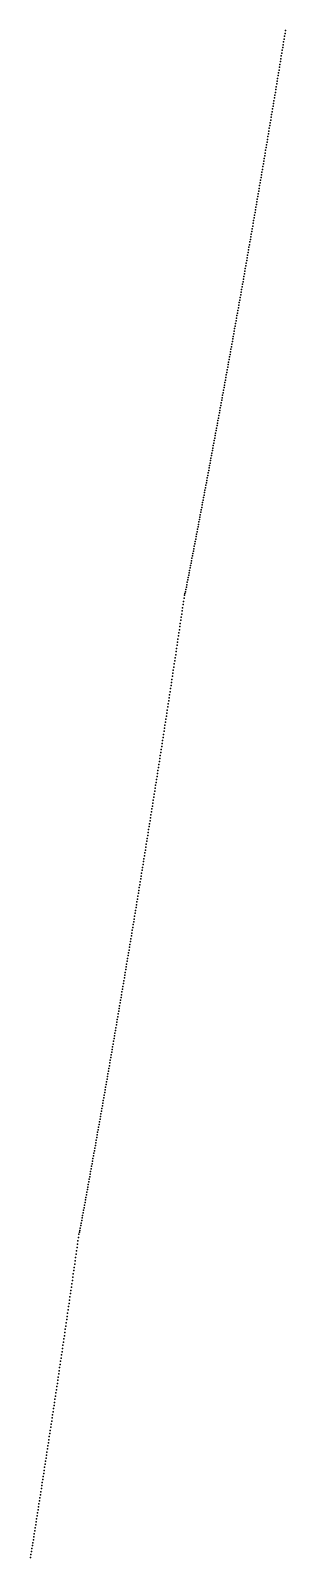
# Model space of a CAD drawing. Header units: metres. Extents: x 0 to 360, y 46 to 216.
# Drawn here: x 12.08 to 18.34, y 121.82 to 159.35 of the extents above; entities that cross this region are included whole.
import ezdxf

# ---------------------------------------------------------------- set-up
doc = ezdxf.new("R2010")
doc.units = ezdxf.units.M

msp = doc.modelspace()

# ---------------------------------------------------------------- linework, layer by layer
for p in [(18.31, 159.139), (18.321, 159.208), (18.333, 159.278), (18.344, 159.347), (18.253, 158.792), (18.265, 158.861), (18.276, 158.93), (18.287, 159), (18.299, 159.069), (18.185, 158.377), (18.197, 158.446), (18.208, 158.515), (18.219, 158.584), (18.231, 158.653), (18.242, 158.723), (18.129, 158.034), (18.14, 158.102), (18.151, 158.171), (18.163, 158.24), (18.174, 158.309), (18.072, 157.692), (18.083, 157.76), (18.095, 157.828), (18.106, 157.897), (18.117, 157.965), (18.004, 157.283), (18.015, 157.351), (18.026, 157.419), (18.038, 157.487), (18.049, 157.555), (18.061, 157.623), (17.936, 156.876), (17.947, 156.944), (17.958, 157.011), (17.97, 157.079), (17.981, 157.147), (17.992, 157.215), (17.879, 156.539), (17.89, 156.606), (17.902, 156.673), (17.913, 156.741), (17.924, 156.808), (17.811, 156.135), (17.822, 156.203), (17.834, 156.27), (17.845, 156.337), (17.856, 156.404), (17.868, 156.471), (17.754, 155.801), (17.765, 155.868), (17.777, 155.935), (17.788, 156.002), (17.8, 156.069), (17.686, 155.402), (17.697, 155.468), (17.709, 155.535), (17.72, 155.601), (17.731, 155.668), (17.743, 155.734), (17.618, 155.004), (17.629, 155.07), (17.641, 155.137), (17.652, 155.203), (17.663, 155.269), (17.675, 155.335), (17.561, 154.675), (17.572, 154.74), (17.584, 154.806), (17.595, 154.872), (17.606, 154.938), (17.493, 154.281), (17.504, 154.346), (17.516, 154.412), (17.527, 154.477), (17.538, 154.543), (17.55, 154.609), (17.425, 153.889), (17.436, 153.954), (17.447, 154.019), (17.459, 154.084), (17.47, 154.15), (17.481, 154.215), (17.356, 153.499), (17.368, 153.563), (17.379, 153.628), (17.391, 153.693), (17.402, 153.758), (17.413, 153.824), (17.3, 153.175), (17.311, 153.24), (17.322, 153.304), (17.334, 153.369), (17.345, 153.434), (17.231, 152.788), (17.243, 152.853), (17.254, 152.917), (17.265, 152.982), (17.277, 153.046), (17.288, 153.11), (17.163, 152.404), (17.174, 152.468), (17.186, 152.532), (17.197, 152.596), (17.208, 152.66), (17.22, 152.724), (17.095, 152.021), (17.106, 152.085), (17.117, 152.148), (17.129, 152.212), (17.14, 152.276), (17.152, 152.34), (17.026, 151.64), (17.038, 151.703), (17.049, 151.767), (17.061, 151.83), (17.072, 151.894), (17.083, 151.957), (16.958, 151.261), (16.969, 151.324), (16.981, 151.387), (16.992, 151.45), (17.004, 151.513), (17.015, 151.577), (16.89, 150.883), (16.901, 150.946), (16.912, 151.009), (16.924, 151.072), (16.935, 151.135), (16.947, 151.198), (16.821, 150.508), (16.833, 150.57), (16.844, 150.633), (16.855, 150.695), (16.867, 150.758), (16.878, 150.821), (16.753, 150.134), (16.764, 150.196), (16.776, 150.259), (16.787, 150.321), (16.798, 150.383), (16.81, 150.446), (16.684, 149.762), (16.696, 149.824), (16.707, 149.886), (16.719, 149.948), (16.73, 150.01), (16.741, 150.072), (16.616, 149.392), (16.627, 149.454), (16.639, 149.515), (16.65, 149.577), (16.662, 149.639), (16.673, 149.7), (16.548, 149.024), (16.559, 149.085), (16.57, 149.146), (16.582, 149.208), (16.593, 149.269), (16.605, 149.331), (16.479, 148.657), (16.491, 148.718), (16.502, 148.779), (16.513, 148.84), (16.525, 148.901), (16.536, 148.962), (16.411, 148.292), (16.422, 148.353), (16.433, 148.414), (16.445, 148.474), (16.456, 148.535), (16.468, 148.596), (16.331, 147.869), (16.342, 147.929), (16.354, 147.989), (16.365, 148.05), (16.376, 148.11), (16.388, 148.171), (16.399, 148.231), (16.262, 147.507), (16.274, 147.567), (16.285, 147.628), (16.296, 147.688), (16.308, 147.748), (16.319, 147.808), (16.194, 147.148), (16.205, 147.208), (16.216, 147.268), (16.228, 147.327), (16.239, 147.387), (16.251, 147.447), (16.125, 146.79), (16.137, 146.85), (16.148, 146.909), (16.159, 146.969), (16.171, 147.028), (16.182, 147.088), (16.045, 146.375), (16.057, 146.434), (16.068, 146.493), (16.079, 146.552), (16.091, 146.612), (16.102, 146.671), (16.114, 146.731), (15.976, 146.021), (15.988, 146.079), (15.999, 146.138), (16.011, 146.197), (16.022, 146.256), (16.034, 146.316), (15.908, 145.668), (15.919, 145.727), (15.931, 145.785), (15.942, 145.844), (15.954, 145.903), (15.965, 145.962), (15.839, 145.316), (15.851, 145.394), (15.862, 145.471), (15.874, 145.507), (15.885, 145.551), (15.896, 145.609), (15.782, 144.929), (15.793, 145.006), (15.805, 145.084), (15.816, 145.161), (15.828, 145.239), (15.725, 144.544), (15.736, 144.62), (15.748, 144.697), (15.759, 144.775), (15.771, 144.852), (15.668, 144.16), (15.679, 144.237), (15.691, 144.313), (15.702, 144.39), (15.713, 144.467), (15.61, 143.779), (15.622, 143.855), (15.633, 143.931), (15.645, 144.007), (15.656, 144.084), (15.553, 143.399), (15.565, 143.475), (15.576, 143.551), (15.587, 143.627), (15.599, 143.703), (15.496, 143.022), (15.507, 143.097), (15.519, 143.172), (15.53, 143.248), (15.542, 143.323), (15.439, 142.646), (15.45, 142.721), (15.462, 142.796), (15.473, 142.871), (15.484, 142.946), (15.381, 142.272), (15.393, 142.347), (15.404, 142.421), (15.416, 142.496), (15.427, 142.571), (15.324, 141.9), (15.335, 141.974), (15.347, 142.049), (15.358, 142.123), (15.37, 142.198), (15.267, 141.53), (15.278, 141.604), (15.29, 141.678), (15.301, 141.752), (15.313, 141.826), (15.209, 141.162), (15.221, 141.236), (15.232, 141.309), (15.244, 141.383), (15.255, 141.456), (15.152, 140.796), (15.164, 140.869), (15.175, 140.942), (15.186, 141.015), (15.198, 141.089), (15.095, 140.431), (15.106, 140.504), (15.118, 140.577), (15.129, 140.65), (15.141, 140.723), (15.026, 139.996), (15.037, 140.069), (15.049, 140.141), (15.06, 140.214), (15.072, 140.286), (15.083, 140.359), (14.969, 139.636), (14.98, 139.708), (14.992, 139.78), (15.003, 139.852), (15.014, 139.924), (14.911, 139.277), (14.923, 139.349), (14.934, 139.421), (14.946, 139.492), (14.957, 139.564), (14.854, 138.92), (14.865, 138.992), (14.877, 139.063), (14.888, 139.134), (14.9, 139.206), (14.785, 138.495), (14.796, 138.565), (14.808, 138.636), (14.819, 138.707), (14.831, 138.778), (14.842, 138.849), (14.728, 138.142), (14.739, 138.212), (14.751, 138.283), (14.762, 138.353), (14.773, 138.424), (14.67, 137.79), (14.682, 137.86), (14.693, 137.931), (14.705, 138.001), (14.716, 138.071), (14.601, 137.371), (14.613, 137.441), (14.624, 137.51), (14.636, 137.58), (14.647, 137.65), (14.659, 137.72), (14.544, 137.024), (14.555, 137.093), (14.567, 137.162), (14.578, 137.232), (14.59, 137.301), (14.486, 136.678), (14.498, 136.747), (14.509, 136.816), (14.521, 136.885), (14.532, 136.954), (14.417, 136.265), (14.429, 136.334), (14.44, 136.402), (14.452, 136.471), (14.463, 136.54), (14.475, 136.609), (14.36, 135.923), (14.371, 135.991), (14.383, 136.06), (14.394, 136.128), (14.406, 136.196), (14.291, 135.515), (14.302, 135.583), (14.314, 135.65), (14.325, 135.718), (14.337, 135.787), (14.348, 135.855), (14.222, 135.109), (14.233, 135.176), (14.245, 135.244), (14.256, 135.311), (14.268, 135.379), (14.279, 135.447), (14.164, 134.772), (14.176, 134.839), (14.187, 134.907), (14.199, 134.974), (14.21, 135.041), (14.095, 134.371), (14.107, 134.437), (14.118, 134.504), (14.13, 134.571), (14.141, 134.638), (14.153, 134.705), (14.038, 134.038), (14.049, 134.104), (14.061, 134.171), (14.072, 134.237), (14.084, 134.304), (13.969, 133.64), (13.98, 133.706), (13.992, 133.772), (14.003, 133.839), (14.015, 133.905), (14.026, 133.971), (13.9, 133.245), (13.911, 133.311), (13.923, 133.376), (13.934, 133.442), (13.946, 133.508), (13.957, 133.574), (13.842, 132.917), (13.854, 132.983), (13.865, 133.048), (13.877, 133.114), (13.888, 133.179), (13.773, 132.526), (13.785, 132.591), (13.796, 132.657), (13.808, 132.722), (13.819, 132.787), (13.831, 132.852), (13.704, 132.138), (13.716, 132.202), (13.727, 132.267), (13.739, 132.332), (13.75, 132.397), (13.762, 132.461), (13.635, 131.751), (13.647, 131.815), (13.658, 131.88), (13.67, 131.944), (13.681, 132.009), (13.693, 132.073), (13.566, 131.367), (13.577, 131.431), (13.589, 131.495), (13.6, 131.559), (13.612, 131.623), (13.624, 131.687), (13.497, 130.984), (13.508, 131.048), (13.52, 131.112), (13.531, 131.175), (13.543, 131.239), (13.554, 131.303), (13.428, 130.604), (13.439, 130.668), (13.451, 130.731), (13.462, 130.794), (13.474, 130.858), (13.485, 130.921), (13.37, 130.289), (13.382, 130.352), (13.393, 130.415), (13.405, 130.478), (13.416, 130.541), (13.301, 129.913), (13.312, 129.976), (13.324, 130.038), (13.335, 130.101), (13.347, 130.164), (13.358, 130.226), (13.232, 129.518), (13.243, 129.599), (13.255, 129.681), (13.266, 129.763), (13.278, 129.812), (13.289, 129.851), (13.174, 129.11), (13.186, 129.192), (13.197, 129.273), (13.209, 129.354), (13.22, 129.436), (13.128, 128.786), (13.139, 128.867), (13.151, 128.948), (13.162, 129.029), (13.07, 128.383), (13.082, 128.464), (13.093, 128.544), (13.105, 128.625), (13.116, 128.705), (13.013, 127.983), (13.024, 128.063), (13.036, 128.143), (13.047, 128.223), (13.059, 128.303), (12.966, 127.664), (12.978, 127.744), (12.989, 127.823), (13.001, 127.903), (12.909, 127.268), (12.92, 127.347), (12.932, 127.426), (12.943, 127.505), (12.955, 127.585), (12.851, 126.874), (12.862, 126.953), (12.874, 127.032), (12.886, 127.11), (12.897, 127.189), (12.793, 126.483), (12.805, 126.561), (12.816, 126.639), (12.828, 126.717), (12.839, 126.796), (12.747, 126.172), (12.759, 126.249), (12.77, 126.327), (12.782, 126.405), (12.689, 125.784), (12.701, 125.862), (12.712, 125.939), (12.724, 126.016), (12.736, 126.094), (12.632, 125.399), (12.643, 125.476), (12.655, 125.553), (12.666, 125.63), (12.678, 125.707), (12.574, 125.017), (12.585, 125.093), (12.597, 125.17), (12.608, 125.246), (12.62, 125.323), (12.516, 124.636), (12.528, 124.712), (12.539, 124.788), (12.551, 124.864), (12.562, 124.941), (12.458, 124.258), (12.47, 124.334), (12.481, 124.409), (12.493, 124.485), (12.505, 124.561), (12.401, 123.882), (12.412, 123.957), (12.424, 124.033), (12.435, 124.108), (12.447, 124.183), (12.343, 123.509), (12.354, 123.583), (12.366, 123.658), (12.377, 123.733), (12.389, 123.808), (12.285, 123.137), (12.297, 123.211), (12.308, 123.286), (12.32, 123.36), (12.331, 123.434), (12.227, 122.768), (12.239, 122.842), (12.25, 122.915), (12.262, 122.989), (12.273, 123.063), (12.169, 122.401), (12.181, 122.474), (12.193, 122.547), (12.204, 122.621), (12.216, 122.694), (12.112, 122.036), (12.123, 122.108), (12.135, 122.181), (12.146, 122.254), (12.158, 122.327), (12.077, 121.818), (12.088, 121.89), (12.1, 121.963)]:
    msp.add_point(p)

doc.saveas('drawing.dxf')
